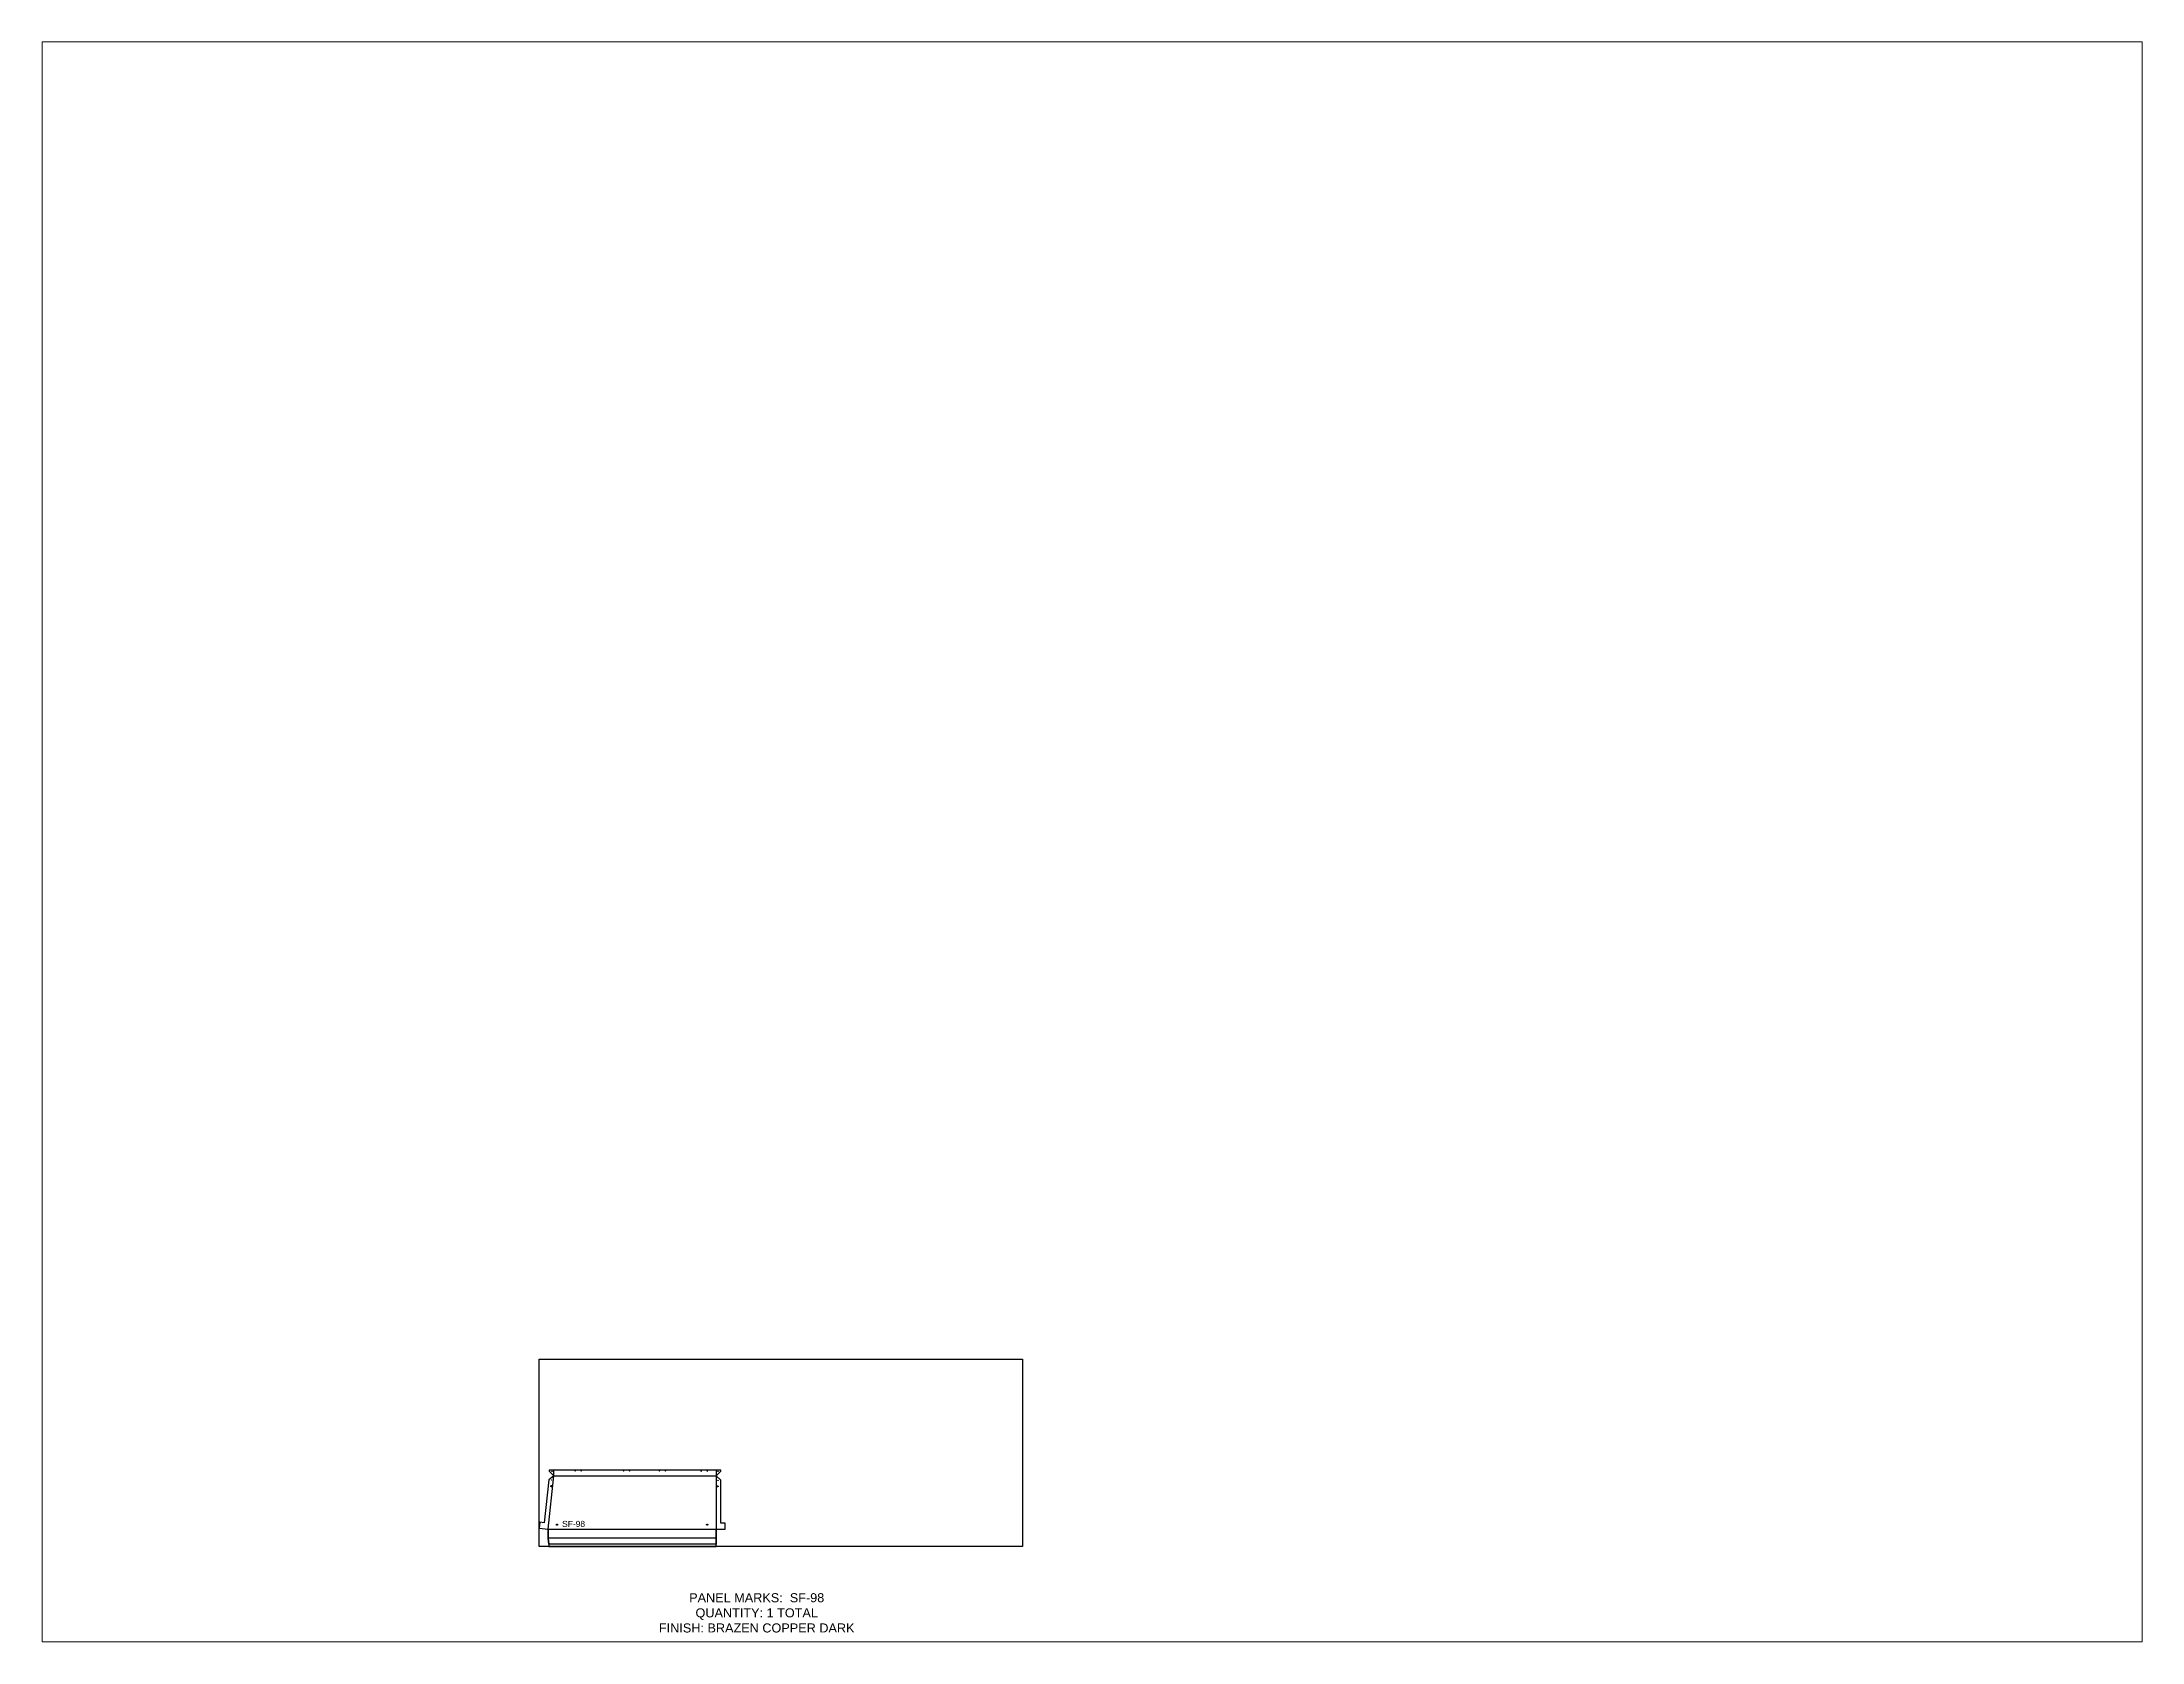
# Paper-space layout 'Layout1' of a CAD drawing. Header units: inches. Extents: x 1.05 to 9.45, y 0.8 to 7.2.
# The model-space entities are those that its viewports show. They can reach past a viewport. Long polylines and large blocks are cut down to what shows.
import ezdxf

# ---------------------------------------------------------------- set-up
doc = ezdxf.new("R2010")
doc.units = ezdxf.units.IN
doc.header["$MEASUREMENT"] = 0
doc.linetypes.add('HIDDEN', pattern=[0.375, 0.25, -0.125])
doc.linetypes.add('PHANTOM', pattern=[2.5, 1.25, -0.25, 0.25, -0.25, 0.25, -0.25])
for name, color, linetype in [('CUT', 7, 'Continuous'), ('DIMS', 1, 'Continuous'), ('HOLES', 6, 'Continuous'), ('ROUT', 1, 'HIDDEN'), ('SHEET', 5, 'PHANTOM'), ('TEXT', 2, 'PHANTOM'), ('WEEPS', 3, 'HIDDEN')]:
    doc.layers.add(name, color=color, linetype=linetype)
doc.styles.get("Standard").update_dxf_attribs({"font": 'arial.ttf'})

msp = doc.modelspace()

# ---------------------------------------------------------------- linework, layer by layer
at = {"layer": 'CUT', "ltscale": 0.25}
msp.add_lwpolyline([(0.22, 8.01), (0, 6.01), (2.98, 5.69), (2.98, 2.69), (3.2, 0.69), (3.2, 0), (58.66, 0), (58.66, 5.69), (61.66, 5.69), (61.66, 7.69), (60.16, 7.69), (60.16, 21.88), (58.66, 23.37), (60.16, 24.87), (60.16, 25.28), (3.4, 25.28), (3.4, 24.87), (4.91, 23.37), (3.25, 22.04), (1.71, 7.85)], close=True, dxfattribs=at)
at = {"layer": 'HOLES', "ltscale": 0.25}
for centre in [(4.12, 21.94), (4.28, 24.88), (11.91, 24.91), (13.91, 24.91), (27.91, 24.91), (29.91, 24.91), (39.91, 24.91), (41.91, 24.91), (53.66, 24.91), (55.66, 24.91), (59.28, 24.88), (59.28, 21.87)]:
    msp.add_circle(centre, 0.0625, dxfattribs=at)
at = {"layer": 'ROUT', "ltscale": 0.25}
for p, q in [((4.91, 23.37), (58.66, 23.37)), ((58.66, 2.69), (2.98, 2.69))]:
    msp.add_line(p, q, dxfattribs=at)
for points in [[(58.66, 25.28), (58.66, 0.69), (3.2, 0.69), (2.98, 2.69), (2.98, 5.69), (4.91, 23.37), (4.91, 25.28)], [(0.22, 8.01), (0, 6.01), (2.98, 5.69), (61.66, 5.69), (61.66, 7.69)]]:
    msp.add_lwpolyline(points, dxfattribs=at)
at = {"layer": 'SHEET'}
msp.add_lwpolyline([(0, 62), (160, 62), (160, 0), (0, 0)], close=True, dxfattribs=at)
at = {"layer": 'WEEPS', "ltscale": 0.25}
for centre in [(4.12, 19.94), (59.07, 19.88), (5.98, 7.19), (55.66, 7.19)]:
    msp.add_circle(centre, 0.188, dxfattribs=at)

# ---------------------------------------------------------------- texts
at = {"layer": 'DIMS', "ltscale": 0.25, "insert": (11.44, 6.42), "char_height": 2, "attachment_point": 8}
msp.add_mtext_dynamic_manual_height_columns('SF-98', width=3.0859, gutter_width=10, heights=[2.07], dxfattribs=at)
at = {"layer": 'TEXT', "insert": (72.05, -22.01), "char_height": 3, "attachment_point": 5}
msp.add_mtext_dynamic_manual_height_columns('PANEL MARKS:  SF-98\\PQUANTITY: 1 TOTAL\\PFINISH: BRAZEN COPPER DARK', width=199.7409, gutter_width=1, heights=[0], dxfattribs=at)

psp = doc.layouts.get("Layout1")

# ---------------------------------------------------------------- viewports
at = {"layer": 'CUT'}
psp.add_viewport(center=(5.25, 4), size=(8.4, 6.4), view_center_point=(183.0157, 233.1318), view_height=529.538938, dxfattribs=at)

doc.saveas('drawing.dxf')
